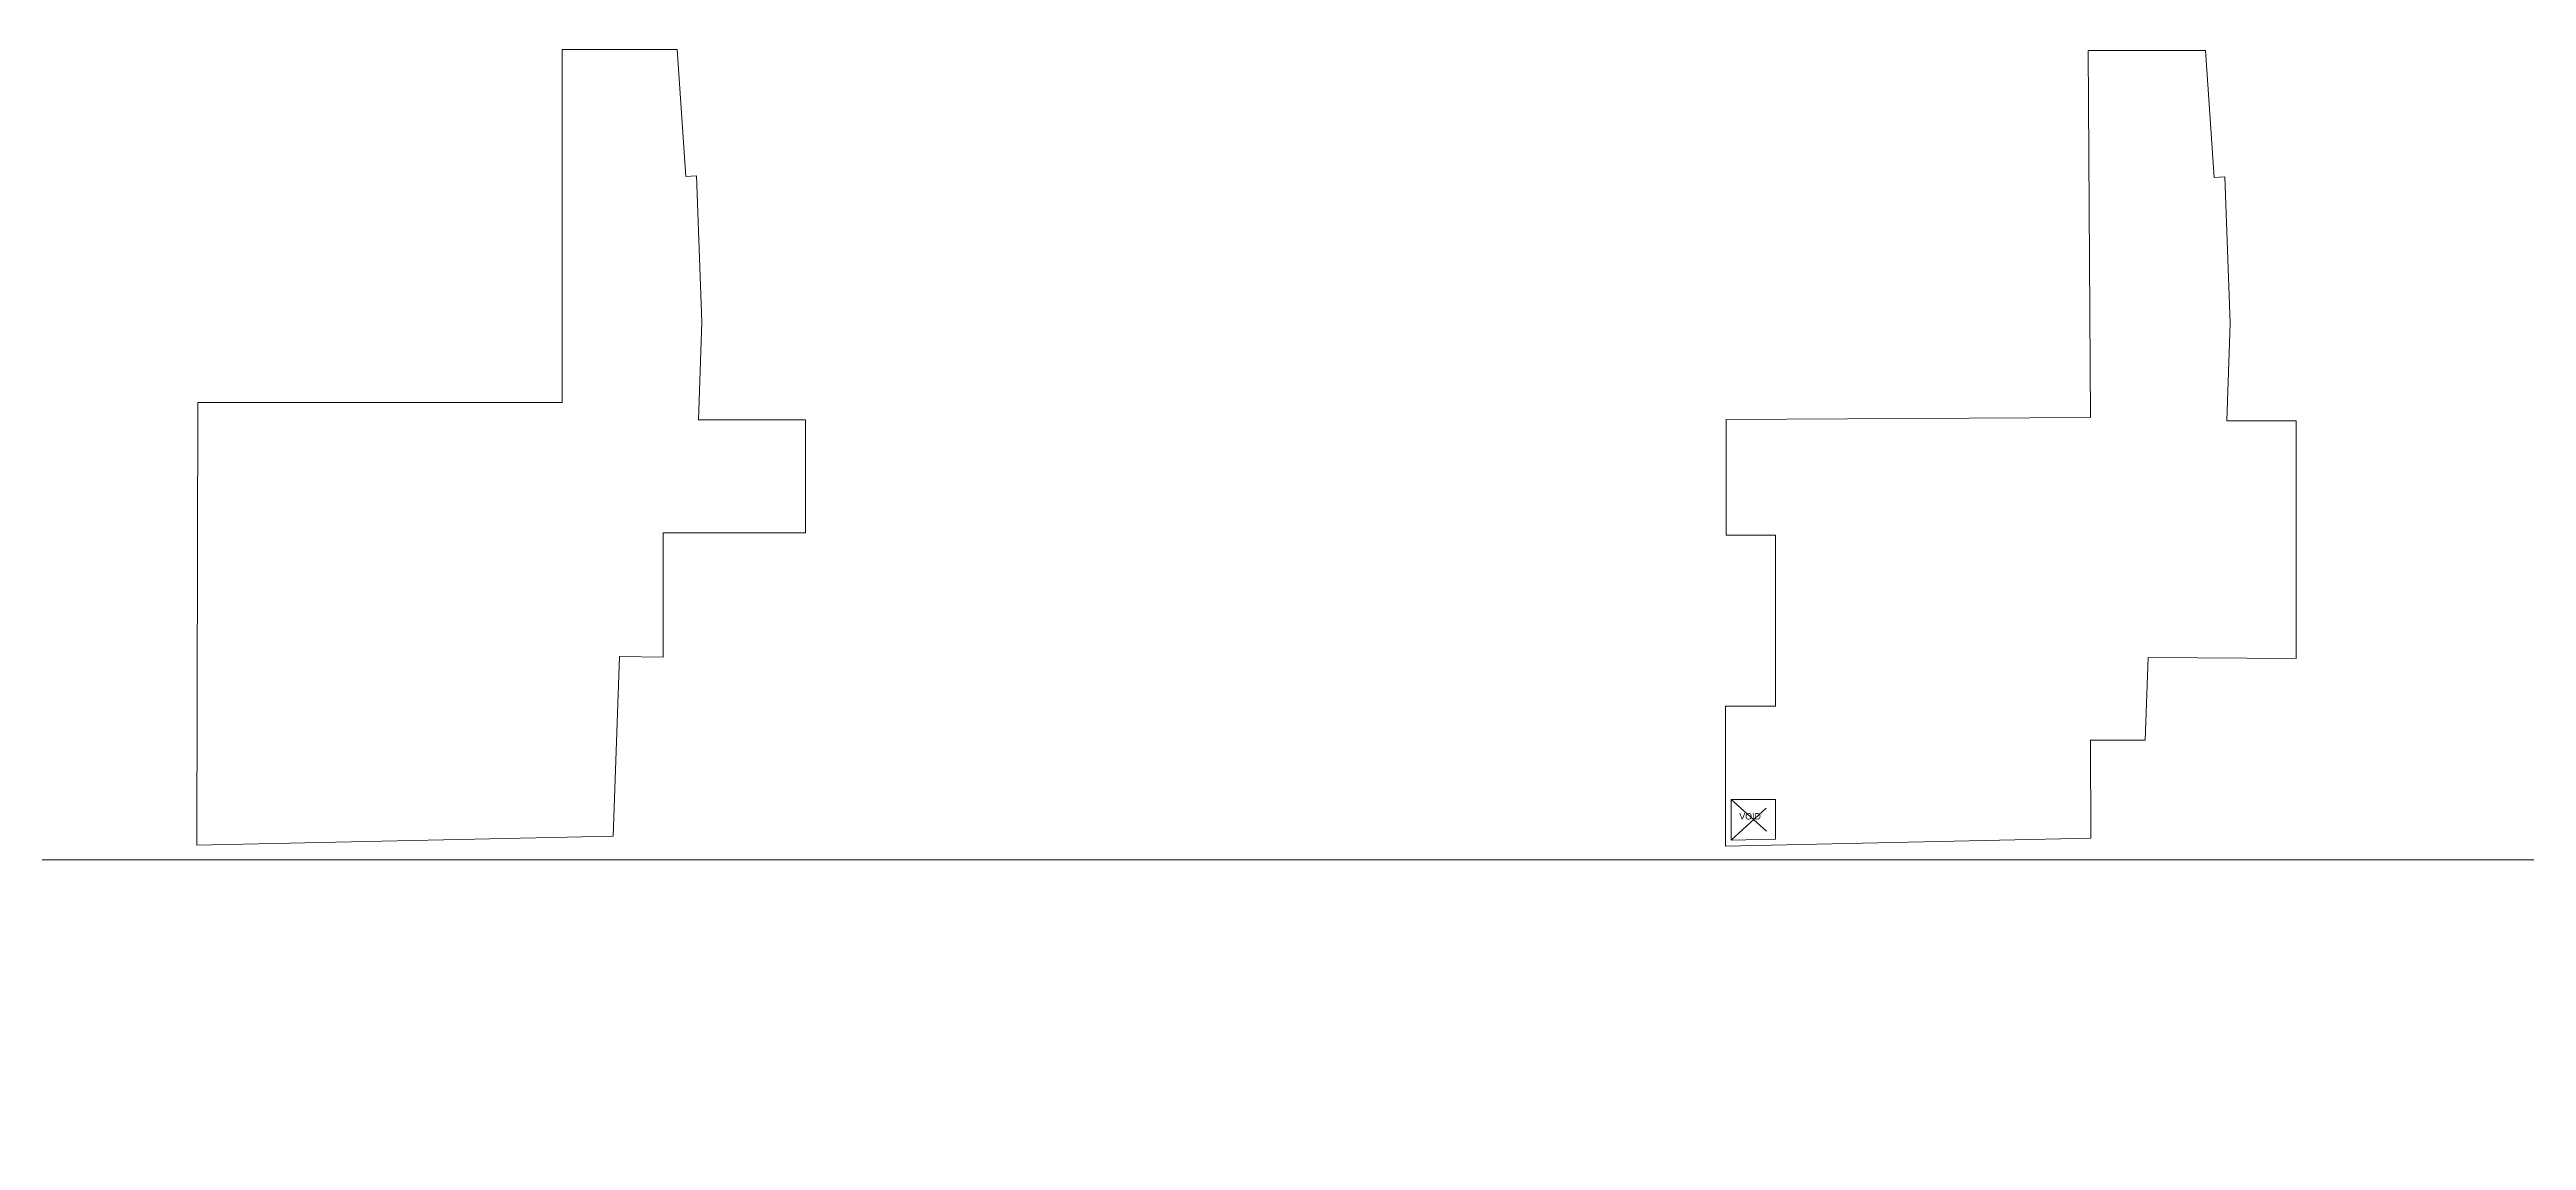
# Model space of a CAD drawing. Header units: inches. Extents: x 0 to 179512, y -43395 to -31716.
# Drawn here: x 160587 to 164502, y -36837 to -35113 of the extents above; entities that cross this region are included whole.
import ezdxf

# ---------------------------------------------------------------- set-up
doc = ezdxf.new("R2010")
doc.units = ezdxf.units.IN
doc.header["$LTSCALE"] = 10
doc.header["$MEASUREMENT"] = 0
doc.linetypes.add('DASHED', pattern=[0.75, 0.5, -0.25])
for name, color, linetype, lineweight in [('hatch', 95, 'Continuous', 0), ('NEW LETTERING', 3, 'Continuous', 0), ('OL_AR_SYMBOL', 1, 'Continuous', 5)]:
    doc.layers.add(name, color=color, linetype=linetype, lineweight=lineweight)
doc.styles.get("Standard").update_dxf_attribs({"font": 'arial.ttf'})

msp = doc.modelspace()

# ---------------------------------------------------------------- linework, layer by layer
at = {"layer": 'hatch'}
for points in [[(160821.54, -35671.31), (161397.44, -35671.31), (161397.44, -35113.31), (161579, -35113.31), (161592.97, -35314.03), (161609.64, -35313), (161618.2, -35543.99), (161612.9, -35698.31), (161782.2, -35698.31), (161782.2, -35877.25), (161557.27, -35876.98), (161556.99, -36073.66), (161488.23, -36072.21), (161478.17, -36356.37), (160820.32, -36370.46), (160821.54, -35671.31)], [(163237, -35697.88), (163813.02, -35695.02), (163809.02, -35114.88), (163994.58, -35114.88), (164008.55, -35315.61), (164025.23, -35314.57), (164033.79, -35545.57), (164028.48, -35699.88), (164137.71, -35699.88), (164137.71, -36075.71), (163903.81, -36073.78), (163899.18, -36204.64), (163813, -36204.64), (163813.19, -36359.67), (163235.91, -36372.04), (163236.27, -36150.91), (163315.08, -36150.91), (163315.08, -35880.82), (163237, -35880.82), (163237, -35697.88)]]:
    msp.add_lwpolyline(points, dxfattribs=at)
for points in [[(163244.9, -36298.6), (163315.08, -36298.6), (163315.08, -36361.34), (163244.85, -36362.84)], [(157715.5, -36393.77), (178335, -36393.77), (178335, -39944.5), (157715.5, -39944.5)]]:
    msp.add_lwpolyline(points, close=True, dxfattribs=at)
at = {"layer": 'OL_AR_SYMBOL', "linetype": 'DASHED', "ltscale": 15}
for points in [[(163244.9, -36298.6), (163315.07, -36361.34)], [(163244.9, -36362.84), (163315.07, -36298.6)]]:
    msp.add_lwpolyline(points, dxfattribs=at)

# ---------------------------------------------------------------- texts
at = {"layer": 'NEW LETTERING', "insert": (163274.93, -36319.99), "char_height": 10, "attachment_point": 2}
msp.add_mtext_dynamic_manual_height_columns('VOID', width=234.4925, gutter_width=101.75, heights=[50.68], dxfattribs=at)

doc.saveas('drawing.dxf')
